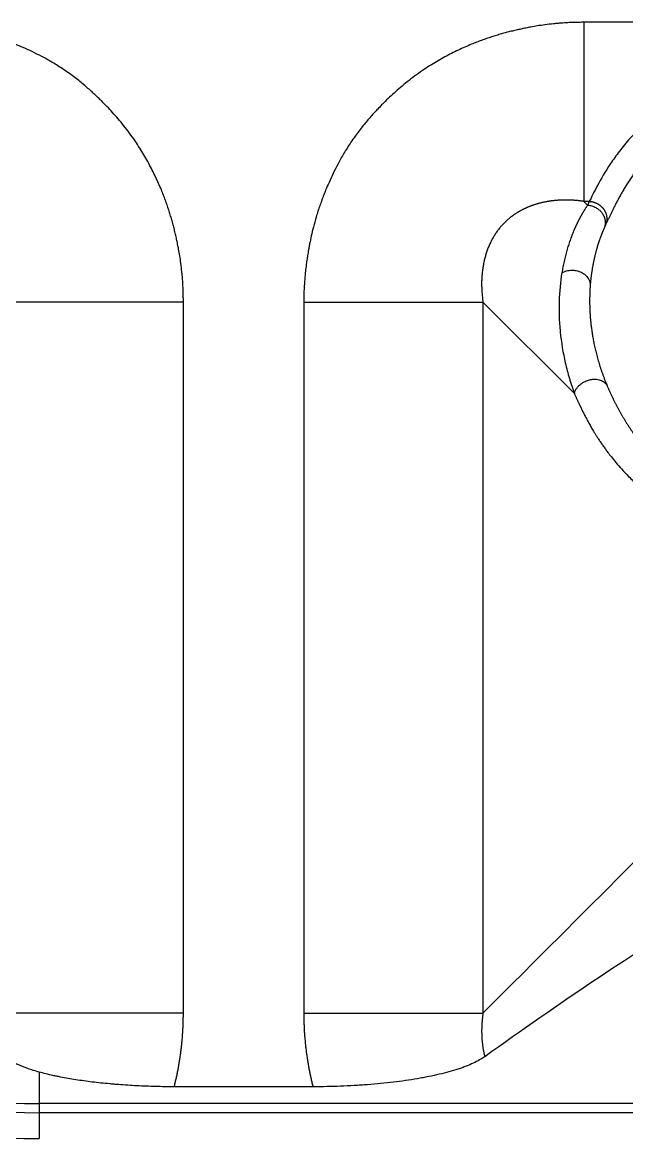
# Model space of a CAD drawing. Header units: millimetres. Extents: x -1286 to 291, y 5350 to 5880.
# Drawn here: x -252.12 to -241.87, y 5631.22 to 5650.18 of the extents above; entities that cross this region are included whole.
import ezdxf

# ---------------------------------------------------------------- set-up
doc = ezdxf.new("R2010")
doc.units = ezdxf.units.MM
doc.layers.add('粗实线层', color=7, linetype='Continuous', lineweight=35)

msp = doc.modelspace()

# ---------------------------------------------------------------- linework, layer by layer
at = {"layer": '粗实线层', "lineweight": 25}
for p, q in [((-230.525, 5650.181), (-242.597, 5650.181)), ((-242.504, 5647.14), (-242.597, 5647.14)), ((-242.533, 5647.076), (-242.597, 5647.14)), ((-249.391, 5633.357), (-249.391, 5645.429)), ((-247.348, 5645.429), (-247.348, 5633.357)), ((-244.308, 5645.429), (-244.308, 5633.357)), ((-242.758, 5643.88), (-244.308, 5645.429)), ((-251.837, 5632.354), (-251.837, 5631.819)), ((-247.193, 5632.105), (-249.547, 5632.105)), ((-251.837, 5631.819), (-251.837, 5631.663)), ((-207.617, 5631.819), (-251.837, 5631.819)), ((-251.837, 5631.663), (-251.837, 5631.224)), ((-207.617, 5631.663), (-251.837, 5631.663))]:
    msp.add_line(p, q, dxfattribs=at)
for centre, radius, start, end in [((-218.672, 5680.9), 84.503, 184.22236, 267.24672), ((-218.672, 5680.9), 83.513, 184.2412, 267.24672), ((-251.837, 5644.72), 23.42, 65, 270), ((-251.837, 5644.72), 23.565, 79.0194, 168.7706), ((-251.837, 5644.72), 23.271, 65, 270), ((-251.837, 5644.72), 22.691, 65, 270), ((-251.837, 5644.72), 21.678, 65, 270), ((-251.837, 5644.72), 21.5, 65, 270), ((-251.837, 5644.72), 14.68, 65, 270), ((-251.837, 5644.72), 14.501, 65, 270), ((-251.837, 5644.72), 13.496, 65, 270), ((-251.837, 5644.72), 13.057, 65, 270), ((-251.837, 5644.72), 12.901, 65, 270), ((-251.837, 5644.72), 12.615, 65, 154.3483), ((-224.702, 5680.9), 101.03, 208.69087, 345.63866), ((-224.702, 5680.9), 101.899, 208.57791, 345.69153), ((-224.702, 5680.9), 101.532, 208.69087, 345.63866), ((-224.702, 5680.9), 102.402, 208.57791, 345.69153), ((-218.672, 5680.9), 85.826, 207.35279, 268.86903), ((-218.672, 5680.9), 86.816, 208.2092, 268.86897)]:
    msp.add_arc(centre, radius, start, end, dxfattribs=at)
msp.add_ellipse((-246.333, 5629.622), major_axis=(-8.605, -6.647), ratio=0.108005, start_param=3.935185, end_param=4.388891, dxfattribs=at)
for points, knots in [([(-249.391, 5645.429), (-249.391, 5645.442), (-249.391, 5645.469), (-249.392, 5645.51), (-249.392, 5645.554), (-249.394, 5645.601), (-249.395, 5645.651), (-249.398, 5645.704), (-249.401, 5645.76), (-249.405, 5645.818), (-249.41, 5645.879), (-249.419, 5645.97), (-249.432, 5646.083), (-249.451, 5646.211), (-249.47, 5646.32), (-249.488, 5646.413), (-249.505, 5646.497), (-249.524, 5646.579), (-249.544, 5646.662), (-249.565, 5646.745), (-249.588, 5646.828), (-249.613, 5646.912), (-249.639, 5646.996), (-249.668, 5647.081), (-249.698, 5647.165), (-249.73, 5647.25), (-249.768, 5647.344), (-249.812, 5647.447), (-249.864, 5647.559), (-249.919, 5647.673), (-249.979, 5647.787), (-250.044, 5647.902), (-250.113, 5648.018), (-250.192, 5648.14), (-250.28, 5648.266), (-250.375, 5648.393), (-250.471, 5648.511), (-250.567, 5648.622), (-250.662, 5648.725), (-250.742, 5648.807), (-250.809, 5648.873), (-250.865, 5648.927), (-250.926, 5648.985), (-250.993, 5649.045), (-251.067, 5649.109), (-251.147, 5649.175), (-251.233, 5649.243), (-251.327, 5649.312), (-251.454, 5649.401), (-251.609, 5649.499), (-251.787, 5649.598), (-251.952, 5649.682), (-252.103, 5649.751), (-252.225, 5649.802), (-252.325, 5649.843), (-252.41, 5649.875), (-252.501, 5649.908), (-252.598, 5649.94), (-252.721, 5649.978), (-252.861, 5650.017), (-253.013, 5650.052), (-253.13, 5650.077), (-253.216, 5650.093), (-253.275, 5650.104), (-253.326, 5650.112), (-253.369, 5650.119), (-253.412, 5650.125), (-253.467, 5650.133), (-253.546, 5650.144), (-253.623, 5650.153), (-253.69, 5650.159), (-253.738, 5650.164), (-253.788, 5650.168), (-253.841, 5650.171), (-253.897, 5650.174), (-253.954, 5650.177), (-254.015, 5650.179), (-254.078, 5650.18), (-254.121, 5650.181), (-254.142, 5650.181)], [0, 0, 0, 0, 0.005135, 0.010651, 0.016547, 0.022825, 0.029484, 0.036526, 0.043951, 0.051759, 0.059952, 0.068529, 0.088308, 0.10555, 0.120248, 0.1324, 0.143498, 0.154703, 0.166018, 0.177441, 0.188976, 0.200623, 0.212383, 0.224256, 0.236242, 0.24834, 0.260547, 0.276693, 0.293196, 0.310057, 0.327276, 0.344856, 0.362799, 0.381103, 0.403086, 0.424251, 0.444591, 0.464105, 0.482791, 0.500651, 0.51011, 0.520439, 0.531641, 0.543714, 0.55666, 0.570477, 0.585165, 0.60072, 0.61714, 0.646967, 0.674194, 0.698828, 0.720872, 0.740333, 0.751799, 0.763989, 0.7769, 0.79053, 0.804879, 0.828211, 0.848946, 0.867093, 0.876072, 0.884007, 0.890898, 0.896748, 0.901556, 0.908321, 0.91894, 0.933404, 0.939472, 0.945875, 0.95261, 0.959679, 0.96708, 0.974813, 0.982878, 0.991274, 1, 1, 1, 1]), ([(-242.597, 5650.181), (-242.61, 5650.181), (-242.637, 5650.181), (-242.678, 5650.18), (-242.722, 5650.179), (-242.769, 5650.178), (-242.819, 5650.176), (-242.872, 5650.174), (-242.927, 5650.171), (-242.986, 5650.167), (-243.047, 5650.162), (-243.138, 5650.153), (-243.251, 5650.14), (-243.379, 5650.12), (-243.488, 5650.102), (-243.581, 5650.084), (-243.665, 5650.066), (-243.747, 5650.048), (-243.83, 5650.028), (-243.913, 5650.007), (-243.996, 5649.984), (-244.08, 5649.959), (-244.164, 5649.933), (-244.248, 5649.904), (-244.333, 5649.874), (-244.418, 5649.842), (-244.511, 5649.804), (-244.615, 5649.76), (-244.727, 5649.708), (-244.841, 5649.653), (-244.955, 5649.593), (-245.07, 5649.528), (-245.185, 5649.459), (-245.308, 5649.38), (-245.434, 5649.292), (-245.561, 5649.197), (-245.679, 5649.101), (-245.79, 5649.005), (-245.893, 5648.91), (-245.975, 5648.83), (-246.041, 5648.763), (-246.095, 5648.707), (-246.152, 5648.646), (-246.213, 5648.578), (-246.277, 5648.505), (-246.343, 5648.425), (-246.411, 5648.339), (-246.48, 5648.245), (-246.568, 5648.118), (-246.666, 5647.963), (-246.766, 5647.784), (-246.849, 5647.619), (-246.918, 5647.469), (-246.97, 5647.347), (-247.01, 5647.247), (-247.043, 5647.162), (-247.076, 5647.071), (-247.108, 5646.974), (-247.146, 5646.851), (-247.184, 5646.71), (-247.22, 5646.559), (-247.245, 5646.442), (-247.261, 5646.356), (-247.272, 5646.297), (-247.28, 5646.246), (-247.287, 5646.203), (-247.293, 5646.16), (-247.301, 5646.105), (-247.312, 5646.026), (-247.321, 5645.949), (-247.327, 5645.882), (-247.331, 5645.834), (-247.335, 5645.784), (-247.339, 5645.731), (-247.342, 5645.675), (-247.345, 5645.617), (-247.347, 5645.557), (-247.348, 5645.494), (-247.348, 5645.451), (-247.348, 5645.429)], [0, 0, 0, 0, 0.005135, 0.010651, 0.016547, 0.022825, 0.029484, 0.036526, 0.043951, 0.051759, 0.059952, 0.068529, 0.088308, 0.10555, 0.120248, 0.1324, 0.143498, 0.154703, 0.166018, 0.177441, 0.188976, 0.200623, 0.212383, 0.224256, 0.236242, 0.24834, 0.260547, 0.276693, 0.293196, 0.310057, 0.327276, 0.344856, 0.362799, 0.381103, 0.403086, 0.424251, 0.444591, 0.464105, 0.482791, 0.500651, 0.51011, 0.520439, 0.531641, 0.543714, 0.55666, 0.570477, 0.585165, 0.60072, 0.61714, 0.646967, 0.674194, 0.698828, 0.720872, 0.740333, 0.751799, 0.763989, 0.7769, 0.79053, 0.804879, 0.828211, 0.848946, 0.867093, 0.876072, 0.884007, 0.890898, 0.896748, 0.901556, 0.908321, 0.91894, 0.933404, 0.939472, 0.945875, 0.95261, 0.959679, 0.96708, 0.974813, 0.982878, 0.991274, 1, 1, 1, 1]), ([(-242.597, 5650.181), (-242.597, 5650.015), (-242.597, 5649.849), (-242.597, 5649.52), (-242.597, 5649.358), (-242.597, 5649.042), (-242.597, 5648.888), (-242.597, 5648.591), (-242.597, 5648.448), (-242.597, 5648.178), (-242.597, 5648.05), (-242.597, 5647.813), (-242.597, 5647.703), (-242.597, 5647.504), (-242.597, 5647.415), (-242.597, 5647.26), (-242.597, 5647.194), (-242.597, 5647.14)], [0, 0, 0, 0, 0.125, 0.125, 0.25, 0.25, 0.375, 0.375, 0.5, 0.5, 0.625, 0.625, 0.75, 0.75, 0.875, 0.875, 1, 1, 1, 1]), ([(-235.04, 5647.14), (-235.058, 5647.175), (-235.078, 5647.216), (-235.124, 5647.306), (-235.15, 5647.356), (-235.237, 5647.519), (-235.31, 5647.645), (-235.446, 5647.849), (-235.496, 5647.92), (-235.606, 5648.064), (-235.727, 5648.211), (-235.937, 5648.433), (-236.097, 5648.576), (-236.351, 5648.784), (-236.537, 5648.913), (-236.938, 5649.141), (-237.151, 5649.239), (-237.484, 5649.359), (-237.597, 5649.394), (-237.827, 5649.454), (-238.175, 5649.53), (-238.533, 5649.561), (-239.011, 5649.561), (-239.249, 5649.541), (-239.601, 5649.48), (-239.718, 5649.454), (-239.947, 5649.394), (-240.06, 5649.359), (-240.393, 5649.239), (-240.606, 5649.141), (-240.907, 5648.97), (-241.003, 5648.909), (-241.189, 5648.781), (-241.367, 5648.647), (-241.527, 5648.504), (-241.677, 5648.359), (-241.747, 5648.285), (-241.878, 5648.137), (-241.938, 5648.064), (-242.048, 5647.919), (-242.098, 5647.849), (-242.235, 5647.645), (-242.307, 5647.519), (-242.394, 5647.356), (-242.42, 5647.306), (-242.466, 5647.216), (-242.486, 5647.175), (-242.504, 5647.14)], [0, 0, 0, 0, 0.03125, 0.03125, 0.0625, 0.0625, 0.125, 0.125, 0.15625, 0.15625, 0.1875, 0.21875, 0.25, 0.25, 0.3125, 0.3125, 0.375, 0.375, 0.40625, 0.40625, 0.4375, 0.5, 0.5, 0.5625, 0.5625, 0.59375, 0.59375, 0.625, 0.625, 0.6875, 0.6875, 0.71875, 0.71875, 0.75, 0.78125, 0.78125, 0.8125, 0.8125, 0.84375, 0.84375, 0.875, 0.875, 0.9375, 0.9375, 0.96875, 0.96875, 1, 1, 1, 1]), ([(-235.328, 5646.768), (-235.329, 5646.77), (-235.332, 5646.776), (-235.337, 5646.785), (-235.341, 5646.795), (-235.345, 5646.804), (-235.35, 5646.814), (-235.355, 5646.824), (-235.359, 5646.834), (-235.364, 5646.845), (-235.369, 5646.855), (-235.374, 5646.866), (-235.38, 5646.878), (-235.385, 5646.889), (-235.39, 5646.901), (-235.396, 5646.912), (-235.402, 5646.924), (-235.408, 5646.937), (-235.414, 5646.949), (-235.42, 5646.962), (-235.426, 5646.975), (-235.432, 5646.988), (-235.439, 5647.001), (-235.445, 5647.015), (-235.452, 5647.029), (-235.459, 5647.043), (-235.466, 5647.057), (-235.474, 5647.071), (-235.481, 5647.086), (-235.489, 5647.101), (-235.496, 5647.116), (-235.504, 5647.131), (-235.512, 5647.146), (-235.52, 5647.162), (-235.529, 5647.178), (-235.537, 5647.194), (-235.546, 5647.21), (-235.555, 5647.226), (-235.564, 5647.243), (-235.574, 5647.26), (-235.583, 5647.277), (-235.593, 5647.294), (-235.603, 5647.311), (-235.613, 5647.328), (-235.623, 5647.346), (-235.634, 5647.364), (-235.645, 5647.382), (-235.684, 5647.446), (-235.755, 5647.557), (-235.869, 5647.717), (-235.996, 5647.878), (-236.136, 5648.038), (-236.269, 5648.173), (-236.389, 5648.284), (-236.493, 5648.374), (-236.606, 5648.465), (-236.73, 5648.555), (-236.863, 5648.644), (-237.007, 5648.732), (-237.162, 5648.816), (-237.327, 5648.895), (-237.504, 5648.968), (-237.691, 5649.035), (-237.889, 5649.092), (-238.098, 5649.14), (-238.317, 5649.175), (-238.546, 5649.198), (-238.792, 5649.205), (-239.049, 5649.195), (-239.31, 5649.164), (-239.557, 5649.117), (-239.791, 5649.055), (-240.01, 5648.981), (-240.215, 5648.896), (-240.405, 5648.804), (-240.581, 5648.706), (-240.743, 5648.604), (-240.891, 5648.5), (-241.026, 5648.395), (-241.149, 5648.29), (-241.238, 5648.208), (-241.299, 5648.148), (-241.336, 5648.11), (-241.373, 5648.073), (-241.408, 5648.035), (-241.443, 5647.997), (-241.476, 5647.959), (-241.509, 5647.922), (-241.54, 5647.885), (-241.571, 5647.847), (-241.6, 5647.81), (-241.629, 5647.774), (-241.657, 5647.737), (-241.684, 5647.701), (-241.71, 5647.665), (-241.736, 5647.629), (-241.76, 5647.594), (-241.784, 5647.559), (-241.807, 5647.525), (-241.829, 5647.49), (-241.851, 5647.457), (-241.872, 5647.423), (-241.892, 5647.39), (-241.911, 5647.358), (-241.93, 5647.326), (-241.948, 5647.295), (-241.966, 5647.264), (-241.983, 5647.233), (-242, 5647.203), (-242.015, 5647.174), (-242.031, 5647.145), (-242.046, 5647.117), (-242.06, 5647.089), (-242.074, 5647.062), (-242.087, 5647.036), (-242.1, 5647.01), (-242.112, 5646.984), (-242.124, 5646.96), (-242.136, 5646.936), (-242.147, 5646.912), (-242.158, 5646.89), (-242.169, 5646.868), (-242.179, 5646.846), (-242.189, 5646.825), (-242.198, 5646.805), (-242.207, 5646.786), (-242.213, 5646.774), (-242.216, 5646.768)], [0, 0, 0, 0, 0.002682, 0.005363, 0.008043, 0.010723, 0.013402, 0.016081, 0.01876, 0.021439, 0.024119, 0.0268, 0.029481, 0.032164, 0.034849, 0.037535, 0.040223, 0.042913, 0.045606, 0.048301, 0.050999, 0.053701, 0.056405, 0.059114, 0.061826, 0.064542, 0.067262, 0.069987, 0.072717, 0.075451, 0.078191, 0.080935, 0.083686, 0.086442, 0.089204, 0.091972, 0.094747, 0.097528, 0.100317, 0.103112, 0.105914, 0.108724, 0.111541, 0.114366, 0.117199, 0.12004, 0.12289, 0.125748, 0.150293, 0.174094, 0.197295, 0.22005, 0.242527, 0.255451, 0.26891, 0.282927, 0.297522, 0.312714, 0.328518, 0.344949, 0.362021, 0.379744, 0.398131, 0.41719, 0.43693, 0.45736, 0.478487, 0.500318, 0.525357, 0.549468, 0.572664, 0.594956, 0.616359, 0.636886, 0.656555, 0.675382, 0.69339, 0.710601, 0.727042, 0.742742, 0.757737, 0.763197, 0.768624, 0.77402, 0.779385, 0.784722, 0.790032, 0.795317, 0.800578, 0.805817, 0.811036, 0.816236, 0.821419, 0.826586, 0.83174, 0.836883, 0.842015, 0.847139, 0.852256, 0.857369, 0.862478, 0.867587, 0.872696, 0.877807, 0.882923, 0.888044, 0.893174, 0.898313, 0.903463, 0.908626, 0.913803, 0.918998, 0.92421, 0.929442, 0.934696, 0.939973, 0.945275, 0.950603, 0.955959, 0.961345, 0.966762, 0.972211, 0.977695, 0.983214, 0.988771, 0.994365, 1, 1, 1, 1]), ([(-242.597, 5647.14), (-242.605, 5647.141), (-242.62, 5647.143), (-242.643, 5647.146), (-242.666, 5647.149), (-242.689, 5647.151), (-242.711, 5647.154), (-242.734, 5647.156), (-242.756, 5647.157), (-242.779, 5647.159), (-242.801, 5647.16), (-242.823, 5647.161), (-242.845, 5647.162), (-242.867, 5647.163), (-242.888, 5647.163), (-242.91, 5647.163), (-242.932, 5647.163), (-242.953, 5647.162), (-242.974, 5647.162), (-242.995, 5647.161), (-243.016, 5647.16), (-243.037, 5647.158), (-243.058, 5647.157), (-243.078, 5647.155), (-243.099, 5647.153), (-243.119, 5647.151), (-243.139, 5647.149), (-243.159, 5647.146), (-243.179, 5647.143), (-243.199, 5647.14), (-243.219, 5647.137), (-243.238, 5647.133), (-243.257, 5647.129), (-243.277, 5647.125), (-243.296, 5647.121), (-243.314, 5647.117), (-243.333, 5647.112), (-243.352, 5647.108), (-243.37, 5647.103), (-243.388, 5647.097), (-243.406, 5647.092), (-243.424, 5647.086), (-243.442, 5647.081), (-243.46, 5647.075), (-243.477, 5647.068), (-243.494, 5647.062), (-243.512, 5647.055), (-243.529, 5647.049), (-243.545, 5647.042), (-243.562, 5647.035), (-243.578, 5647.027), (-243.595, 5647.02), (-243.611, 5647.012), (-243.627, 5647.004), (-243.643, 5646.996), (-243.658, 5646.988), (-243.674, 5646.979), (-243.689, 5646.971), (-243.704, 5646.962), (-243.719, 5646.953), (-243.734, 5646.944), (-243.748, 5646.935), (-243.763, 5646.925), (-243.777, 5646.916), (-243.791, 5646.906), (-243.805, 5646.896), (-243.818, 5646.886), (-243.832, 5646.876), (-243.845, 5646.865), (-243.858, 5646.855), (-243.871, 5646.844), (-243.884, 5646.833), (-243.896, 5646.822), (-243.909, 5646.811), (-243.921, 5646.799), (-243.933, 5646.788), (-243.948, 5646.773), (-243.967, 5646.754), (-243.988, 5646.731), (-244.008, 5646.707), (-244.029, 5646.683), (-244.048, 5646.658), (-244.067, 5646.632), (-244.086, 5646.606), (-244.103, 5646.579), (-244.121, 5646.552), (-244.137, 5646.524), (-244.153, 5646.495), (-244.169, 5646.466), (-244.183, 5646.436), (-244.198, 5646.406), (-244.211, 5646.374), (-244.224, 5646.343), (-244.236, 5646.311), (-244.247, 5646.278), (-244.258, 5646.244), (-244.268, 5646.21), (-244.278, 5646.176), (-244.286, 5646.141), (-244.294, 5646.105), (-244.301, 5646.069), (-244.308, 5646.033), (-244.313, 5645.996), (-244.318, 5645.958), (-244.322, 5645.92), (-244.325, 5645.882), (-244.328, 5645.843), (-244.33, 5645.803), (-244.331, 5645.763), (-244.331, 5645.723), (-244.33, 5645.682), (-244.328, 5645.641), (-244.326, 5645.599), (-244.323, 5645.557), (-244.319, 5645.515), (-244.314, 5645.472), (-244.31, 5645.444), (-244.308, 5645.429)], [0, 0, 0, 0, 0.008389, 0.016721, 0.024996, 0.033214, 0.041375, 0.04948, 0.05753, 0.065524, 0.073462, 0.081346, 0.089175, 0.09695, 0.104671, 0.112339, 0.119954, 0.127517, 0.135027, 0.142485, 0.149892, 0.157247, 0.164553, 0.171808, 0.179014, 0.18617, 0.193278, 0.200337, 0.207349, 0.214313, 0.221231, 0.228103, 0.234928, 0.241709, 0.248445, 0.255138, 0.261786, 0.268392, 0.274956, 0.281478, 0.287959, 0.2944, 0.300801, 0.307163, 0.313486, 0.319772, 0.326021, 0.332233, 0.33841, 0.344552, 0.35066, 0.356735, 0.362777, 0.368787, 0.374766, 0.380715, 0.386635, 0.392526, 0.39839, 0.404226, 0.410037, 0.415823, 0.421584, 0.427322, 0.433038, 0.438732, 0.444406, 0.450061, 0.455696, 0.461314, 0.466916, 0.472502, 0.478073, 0.48363, 0.489175, 0.494708, 0.50023, 0.510587, 0.520984, 0.531428, 0.541926, 0.552484, 0.563109, 0.573806, 0.584582, 0.595443, 0.606395, 0.617442, 0.628592, 0.639849, 0.651219, 0.662706, 0.674316, 0.686053, 0.697921, 0.709927, 0.722073, 0.734364, 0.746804, 0.759397, 0.772146, 0.785055, 0.798128, 0.811369, 0.824779, 0.838363, 0.852123, 0.866062, 0.880183, 0.894489, 0.908982, 0.923664, 0.938538, 0.953607, 0.968872, 0.984336, 1, 1, 1, 1]), ([(-242.533, 5647.076), (-242.536, 5647.071), (-242.542, 5647.063), (-242.551, 5647.049), (-242.56, 5647.036), (-242.568, 5647.023), (-242.577, 5647.009), (-242.585, 5646.996), (-242.593, 5646.983), (-242.601, 5646.97), (-242.609, 5646.957), (-242.616, 5646.944), (-242.624, 5646.932), (-242.631, 5646.919), (-242.638, 5646.907), (-242.645, 5646.895), (-242.651, 5646.883), (-242.658, 5646.871), (-242.664, 5646.859), (-242.67, 5646.848), (-242.676, 5646.836), (-242.682, 5646.825), (-242.688, 5646.815), (-242.693, 5646.804), (-242.698, 5646.794), (-242.703, 5646.784), (-242.708, 5646.774), (-242.713, 5646.764), (-242.717, 5646.755), (-242.721, 5646.746), (-242.726, 5646.737), (-242.73, 5646.729), (-242.733, 5646.721), (-242.737, 5646.713), (-242.74, 5646.705), (-242.744, 5646.698), (-242.747, 5646.691), (-242.75, 5646.685), (-242.752, 5646.679), (-242.755, 5646.673), (-242.757, 5646.667), (-242.76, 5646.662), (-242.762, 5646.657), (-242.764, 5646.652), (-242.766, 5646.648), (-242.767, 5646.644), (-242.769, 5646.641), (-242.775, 5646.626), (-242.786, 5646.599), (-242.801, 5646.56), (-242.816, 5646.519), (-242.831, 5646.478), (-242.846, 5646.436), (-242.859, 5646.394), (-242.873, 5646.35), (-242.886, 5646.306), (-242.898, 5646.261), (-242.91, 5646.215), (-242.922, 5646.169), (-242.933, 5646.122), (-242.943, 5646.074), (-242.953, 5646.025), (-242.962, 5645.976), (-242.967, 5645.943), (-242.97, 5645.927)], [0, 0, 0, 0, 0.017156, 0.033993, 0.050512, 0.066712, 0.082593, 0.098155, 0.113398, 0.128321, 0.142925, 0.15721, 0.171175, 0.184821, 0.198147, 0.211153, 0.22384, 0.236206, 0.248253, 0.25998, 0.271387, 0.282474, 0.29324, 0.303687, 0.313813, 0.323619, 0.333105, 0.34227, 0.351115, 0.35964, 0.367844, 0.375727, 0.38329, 0.390533, 0.397454, 0.404056, 0.410336, 0.416296, 0.421935, 0.427253, 0.432251, 0.436928, 0.441283, 0.445319, 0.449033, 0.452426, 0.455499, 0.45825, 0.49206, 0.525876, 0.559699, 0.593528, 0.627364, 0.661207, 0.695057, 0.728914, 0.762779, 0.79665, 0.830527, 0.864411, 0.898301, 0.932196, 0.966096, 1, 1, 1, 1]), ([(-242.533, 5647.076), (-242.508, 5647.075), (-242.483, 5647.07), (-242.436, 5647.057), (-242.414, 5647.047), (-242.374, 5647.025), (-242.356, 5647.012), (-242.332, 5646.992), (-242.324, 5646.985), (-242.314, 5646.974), (-242.311, 5646.971), (-242.304, 5646.963), (-242.301, 5646.96), (-242.287, 5646.941), (-242.276, 5646.925), (-242.257, 5646.888), (-242.249, 5646.868), (-242.238, 5646.825), (-242.235, 5646.802), (-242.235, 5646.755), (-242.237, 5646.732), (-242.243, 5646.709)], [0, 0, 0, 0, 0.125, 0.125, 0.25, 0.25, 0.375, 0.375, 0.4375, 0.4375, 0.46875, 0.46875, 0.5, 0.5, 0.625, 0.625, 0.75, 0.75, 0.875, 0.875, 1, 1, 1, 1]), ([(-242.243, 5646.709), (-242.245, 5646.704), (-242.249, 5646.696), (-242.255, 5646.683), (-242.26, 5646.67), (-242.266, 5646.657), (-242.272, 5646.644), (-242.277, 5646.63), (-242.283, 5646.616), (-242.289, 5646.602), (-242.294, 5646.588), (-242.3, 5646.573), (-242.306, 5646.559), (-242.311, 5646.544), (-242.317, 5646.528), (-242.322, 5646.513), (-242.328, 5646.497), (-242.333, 5646.481), (-242.339, 5646.465), (-242.344, 5646.449), (-242.35, 5646.432), (-242.355, 5646.415), (-242.361, 5646.398), (-242.366, 5646.381), (-242.371, 5646.363), (-242.376, 5646.345), (-242.381, 5646.327), (-242.386, 5646.309), (-242.391, 5646.29), (-242.396, 5646.272), (-242.401, 5646.253), (-242.406, 5646.233), (-242.411, 5646.214), (-242.415, 5646.194), (-242.42, 5646.174), (-242.424, 5646.154), (-242.429, 5646.134), (-242.433, 5646.113), (-242.437, 5646.092), (-242.441, 5646.071), (-242.445, 5646.05), (-242.449, 5646.028), (-242.453, 5646.006), (-242.457, 5645.984), (-242.46, 5645.961), (-242.464, 5645.939), (-242.467, 5645.916), (-242.47, 5645.893), (-242.473, 5645.87), (-242.476, 5645.846), (-242.479, 5645.822), (-242.481, 5645.798), (-242.484, 5645.774), (-242.486, 5645.75), (-242.487, 5645.733), (-242.488, 5645.725)], [0, 0, 0, 0, 0.018054, 0.036131, 0.054232, 0.072358, 0.090509, 0.108686, 0.126888, 0.145117, 0.163372, 0.181655, 0.199966, 0.218305, 0.236672, 0.255069, 0.273495, 0.291951, 0.310438, 0.328956, 0.347505, 0.366086, 0.384699, 0.403345, 0.422024, 0.440737, 0.459484, 0.478265, 0.497081, 0.515933, 0.53482, 0.553744, 0.572705, 0.591702, 0.610738, 0.629811, 0.648923, 0.668074, 0.687264, 0.706493, 0.725763, 0.745074, 0.764426, 0.783819, 0.803254, 0.822731, 0.842251, 0.861814, 0.881421, 0.901072, 0.920767, 0.940507, 0.960292, 0.980123, 1, 1, 1, 1]), ([(-242.97, 5645.927), (-242.945, 5645.941), (-242.918, 5645.953), (-242.861, 5645.968), (-242.832, 5645.971), (-242.776, 5645.972), (-242.749, 5645.969), (-242.7, 5645.96), (-242.678, 5645.952), (-242.639, 5645.936), (-242.619, 5645.925), (-242.58, 5645.899), (-242.561, 5645.882), (-242.528, 5645.844), (-242.514, 5645.823), (-242.495, 5645.776), (-242.489, 5645.75), (-242.488, 5645.725)], [0, 0, 0, 0, 0.125, 0.125, 0.25, 0.25, 0.375, 0.375, 0.5, 0.5, 0.625, 0.625, 0.75, 0.75, 0.875, 0.875, 1, 1, 1, 1]), ([(-242.97, 5645.926), (-242.995, 5645.772), (-243.011, 5645.61), (-243.019, 5645.358), (-243.019, 5645.272), (-243.013, 5645.099), (-243.007, 5645.012), (-242.98, 5644.748), (-242.951, 5644.571), (-242.891, 5644.308), (-242.868, 5644.22), (-242.817, 5644.048), (-242.789, 5643.963), (-242.758, 5643.88)], [0, 0, 0, 0, 0.25, 0.25, 0.375, 0.375, 0.5, 0.5, 0.75, 0.75, 0.875, 0.875, 1, 1, 1, 1]), ([(-242.488, 5645.725), (-242.488, 5645.718), (-242.49, 5645.703), (-242.491, 5645.681), (-242.493, 5645.659), (-242.494, 5645.635), (-242.495, 5645.611), (-242.496, 5645.586), (-242.497, 5645.56), (-242.498, 5645.534), (-242.498, 5645.507), (-242.499, 5645.479), (-242.499, 5645.45), (-242.499, 5645.421), (-242.498, 5645.391), (-242.498, 5645.36), (-242.497, 5645.328), (-242.495, 5645.296), (-242.494, 5645.263), (-242.492, 5645.229), (-242.489, 5645.195), (-242.487, 5645.159), (-242.484, 5645.124), (-242.48, 5645.087), (-242.476, 5645.05), (-242.471, 5645.011), (-242.466, 5644.973), (-242.461, 5644.933), (-242.455, 5644.893), (-242.448, 5644.852), (-242.441, 5644.811), (-242.433, 5644.769), (-242.425, 5644.726), (-242.416, 5644.683), (-242.406, 5644.638), (-242.395, 5644.594), (-242.384, 5644.549), (-242.372, 5644.503), (-242.359, 5644.456), (-242.345, 5644.409), (-242.331, 5644.361), (-242.316, 5644.313), (-242.299, 5644.265), (-242.282, 5644.215), (-242.264, 5644.166), (-242.245, 5644.116), (-242.225, 5644.065), (-242.211, 5644.031), (-242.204, 5644.014)], [0, 0, 0, 0, 0.013635, 0.027624, 0.041966, 0.056663, 0.071716, 0.087123, 0.102887, 0.119008, 0.135485, 0.15232, 0.169513, 0.187063, 0.204973, 0.223242, 0.24187, 0.260859, 0.280208, 0.299917, 0.319988, 0.340421, 0.361215, 0.382372, 0.403892, 0.425776, 0.448023, 0.470634, 0.49361, 0.51695, 0.540657, 0.564729, 0.589167, 0.613972, 0.639144, 0.664684, 0.690592, 0.716869, 0.743514, 0.770529, 0.797913, 0.825668, 0.853794, 0.88229, 0.911159, 0.9404, 0.970013, 1, 1, 1, 1]), ([(-249.391, 5645.429), (-249.557, 5645.429), (-249.723, 5645.429), (-250.051, 5645.429), (-250.214, 5645.429), (-250.53, 5645.429), (-250.684, 5645.429), (-250.981, 5645.429), (-251.124, 5645.429), (-251.394, 5645.429), (-251.522, 5645.429), (-251.759, 5645.429), (-251.869, 5645.429), (-252.067, 5645.429), (-252.156, 5645.429), (-252.312, 5645.429), (-252.378, 5645.429), (-252.432, 5645.429)], [0, 0, 0, 0, 0.125, 0.125, 0.25, 0.25, 0.375, 0.375, 0.5, 0.5, 0.625, 0.625, 0.75, 0.75, 0.875, 0.875, 1, 1, 1, 1]), ([(-242.758, 5643.88), (-242.755, 5643.894), (-242.749, 5643.909), (-242.736, 5643.938), (-242.728, 5643.952), (-242.709, 5643.978), (-242.699, 5643.991), (-242.677, 5644.014), (-242.664, 5644.025), (-242.639, 5644.045), (-242.627, 5644.054), (-242.6, 5644.07), (-242.587, 5644.077), (-242.548, 5644.095), (-242.523, 5644.104), (-242.476, 5644.115), (-242.451, 5644.119), (-242.41, 5644.12), (-242.396, 5644.12), (-242.367, 5644.117), (-242.353, 5644.115), (-242.325, 5644.107), (-242.311, 5644.103), (-242.285, 5644.091), (-242.272, 5644.084), (-242.248, 5644.068), (-242.237, 5644.058), (-242.218, 5644.038), (-242.21, 5644.026), (-242.203, 5644.014)], [0, 0, 0, 0, 0.0625, 0.0625, 0.125, 0.125, 0.1875, 0.1875, 0.25, 0.25, 0.3125, 0.3125, 0.375, 0.375, 0.5, 0.5, 0.625, 0.625, 0.6875, 0.6875, 0.75, 0.75, 0.8125, 0.8125, 0.875, 0.875, 0.9375, 0.9375, 1, 1, 1, 1]), ([(-242.758, 5643.88), (-242.755, 5643.872), (-242.748, 5643.857), (-242.739, 5643.835), (-242.729, 5643.814), (-242.72, 5643.793), (-242.712, 5643.774), (-242.703, 5643.756), (-242.695, 5643.739), (-242.688, 5643.723), (-242.681, 5643.707), (-242.674, 5643.693), (-242.667, 5643.68), (-242.661, 5643.667), (-242.656, 5643.655), (-242.65, 5643.644), (-242.645, 5643.634), (-242.641, 5643.625), (-242.637, 5643.616), (-242.628, 5643.597), (-242.613, 5643.568), (-242.593, 5643.529), (-242.573, 5643.49), (-242.553, 5643.451), (-242.532, 5643.413), (-242.512, 5643.375), (-242.493, 5643.34), (-242.474, 5643.306), (-242.454, 5643.272), (-242.431, 5643.234), (-242.405, 5643.192), (-242.377, 5643.147), (-242.345, 5643.098), (-242.31, 5643.046), (-242.272, 5642.991), (-242.231, 5642.934), (-242.184, 5642.87), (-242.124, 5642.794), (-242.047, 5642.699), (-241.95, 5642.588), (-241.852, 5642.483), (-241.761, 5642.391), (-241.685, 5642.319), (-241.615, 5642.254), (-241.55, 5642.197), (-241.491, 5642.145), (-241.453, 5642.113), (-241.435, 5642.098)], [0, 0, 0, 0, 0.008621, 0.016916, 0.024884, 0.032526, 0.039843, 0.046834, 0.0535, 0.059841, 0.065858, 0.071549, 0.076917, 0.08196, 0.086679, 0.091074, 0.095145, 0.098892, 0.102315, 0.105414, 0.121754, 0.138098, 0.154445, 0.170796, 0.18715, 0.203508, 0.219868, 0.23327, 0.248868, 0.266661, 0.286647, 0.308827, 0.3332, 0.359763, 0.388516, 0.419454, 0.452575, 0.495489, 0.552594, 0.623872, 0.709298, 0.767643, 0.822025, 0.872448, 0.918915, 0.961432, 1, 1, 1, 1]), ([(-242.204, 5644.014), (-242.201, 5644.007), (-242.194, 5643.993), (-242.185, 5643.971), (-242.176, 5643.95), (-242.166, 5643.928), (-242.157, 5643.907), (-242.147, 5643.886), (-242.137, 5643.864), (-242.127, 5643.843), (-242.117, 5643.822), (-242.107, 5643.801), (-242.097, 5643.779), (-242.086, 5643.758), (-242.076, 5643.737), (-242.065, 5643.716), (-242.054, 5643.695), (-242.043, 5643.674), (-242.032, 5643.653), (-242.021, 5643.632), (-242.01, 5643.611), (-241.998, 5643.59), (-241.987, 5643.569), (-241.975, 5643.549), (-241.963, 5643.528), (-241.951, 5643.507), (-241.939, 5643.486), (-241.927, 5643.466), (-241.914, 5643.445), (-241.902, 5643.425), (-241.889, 5643.404), (-241.877, 5643.384), (-241.864, 5643.363), (-241.851, 5643.343), (-241.838, 5643.323), (-241.825, 5643.302), (-241.811, 5643.282), (-241.798, 5643.262), (-241.784, 5643.242), (-241.771, 5643.222), (-241.757, 5643.202), (-241.743, 5643.182), (-241.729, 5643.162), (-241.715, 5643.142), (-241.7, 5643.122), (-241.686, 5643.102), (-241.671, 5643.083), (-241.657, 5643.063), (-241.642, 5643.044), (-241.627, 5643.024), (-241.612, 5643.005), (-241.596, 5642.985), (-241.581, 5642.966), (-241.566, 5642.946), (-241.55, 5642.927), (-241.534, 5642.908), (-241.518, 5642.889), (-241.502, 5642.87), (-241.486, 5642.851), (-241.47, 5642.832), (-241.454, 5642.813), (-241.437, 5642.794), (-241.421, 5642.776), (-241.404, 5642.757), (-241.387, 5642.739), (-241.37, 5642.72), (-241.353, 5642.702), (-241.336, 5642.683), (-241.318, 5642.665), (-241.301, 5642.647), (-241.283, 5642.629), (-241.266, 5642.611), (-241.248, 5642.593), (-241.23, 5642.575), (-241.212, 5642.557), (-241.193, 5642.539), (-241.175, 5642.522), (-241.156, 5642.504), (-241.138, 5642.487), (-241.119, 5642.469), (-241.1, 5642.452), (-241.081, 5642.435), (-241.062, 5642.417), (-241.043, 5642.4), (-241.024, 5642.383), (-241.004, 5642.366), (-240.991, 5642.355), (-240.984, 5642.35)], [0, 0, 0, 0, 0.00846, 0.016993, 0.025599, 0.034278, 0.04303, 0.051857, 0.060758, 0.069733, 0.078783, 0.087909, 0.09711, 0.106386, 0.115738, 0.125167, 0.134671, 0.144253, 0.153911, 0.163646, 0.173459, 0.183349, 0.193317, 0.203363, 0.213487, 0.22369, 0.233971, 0.24433, 0.254769, 0.265287, 0.275884, 0.28656, 0.297316, 0.308152, 0.319068, 0.330064, 0.341141, 0.352297, 0.363535, 0.374853, 0.386252, 0.397732, 0.409293, 0.420935, 0.432659, 0.444464, 0.456351, 0.46832, 0.480371, 0.492503, 0.504718, 0.517015, 0.529395, 0.541857, 0.554402, 0.567029, 0.579739, 0.592532, 0.605408, 0.618368, 0.63141, 0.644536, 0.657745, 0.671038, 0.684414, 0.697874, 0.711417, 0.725045, 0.738756, 0.752552, 0.766431, 0.780395, 0.794443, 0.808575, 0.822792, 0.837093, 0.851478, 0.865949, 0.880503, 0.895143, 0.909868, 0.924677, 0.939572, 0.954551, 0.969615, 0.984765, 1, 1, 1, 1]), ([(-249.391, 5633.357), (-249.547, 5633.357), (-249.706, 5633.357), (-250.027, 5633.357), (-250.189, 5633.357), (-250.508, 5633.357), (-250.666, 5633.357), (-250.971, 5633.357), (-251.119, 5633.357), (-251.398, 5633.357), (-251.53, 5633.357), (-251.773, 5633.357), (-251.884, 5633.357), (-252.082, 5633.357), (-252.169, 5633.357), (-252.319, 5633.357), (-252.381, 5633.357), (-252.432, 5633.357)], [0, 0, 0, 0, 0.125, 0.125, 0.25, 0.25, 0.375, 0.375, 0.5, 0.5, 0.625, 0.625, 0.75, 0.75, 0.875, 0.875, 1, 1, 1, 1]), ([(-249.547, 5632.105), (-249.544, 5632.116), (-249.538, 5632.139), (-249.53, 5632.172), (-249.522, 5632.206), (-249.514, 5632.24), (-249.507, 5632.274), (-249.499, 5632.308), (-249.492, 5632.342), (-249.485, 5632.377), (-249.479, 5632.411), (-249.472, 5632.446), (-249.466, 5632.481), (-249.46, 5632.516), (-249.454, 5632.551), (-249.449, 5632.586), (-249.444, 5632.622), (-249.439, 5632.657), (-249.434, 5632.693), (-249.429, 5632.729), (-249.425, 5632.765), (-249.421, 5632.801), (-249.417, 5632.837), (-249.414, 5632.874), (-249.41, 5632.91), (-249.407, 5632.947), (-249.405, 5632.984), (-249.402, 5633.021), (-249.4, 5633.057), (-249.398, 5633.095), (-249.396, 5633.132), (-249.395, 5633.169), (-249.393, 5633.207), (-249.392, 5633.244), (-249.392, 5633.282), (-249.391, 5633.319), (-249.391, 5633.345), (-249.391, 5633.357)], [0, 0, 0, 0, 0.027199, 0.054482, 0.081847, 0.109294, 0.136825, 0.164437, 0.192132, 0.21991, 0.247769, 0.27571, 0.303732, 0.331836, 0.36002, 0.388284, 0.416629, 0.445053, 0.473555, 0.502136, 0.530795, 0.559532, 0.588346, 0.617239, 0.64621, 0.67526, 0.704389, 0.733596, 0.762882, 0.792247, 0.82169, 0.851213, 0.880814, 0.910493, 0.940251, 0.970087, 1, 1, 1, 1]), ([(-247.348, 5633.357), (-247.182, 5633.357), (-247.016, 5633.357), (-246.688, 5633.357), (-246.526, 5633.357), (-246.21, 5633.357), (-246.056, 5633.357), (-245.759, 5633.357), (-245.616, 5633.357), (-245.346, 5633.357), (-245.218, 5633.357), (-244.981, 5633.357), (-244.871, 5633.357), (-244.672, 5633.357), (-244.583, 5633.357), (-244.428, 5633.357), (-244.362, 5633.357), (-244.308, 5633.357)], [0, 0, 0, 0, 0.125, 0.125, 0.25, 0.25, 0.375, 0.375, 0.5, 0.5, 0.625, 0.625, 0.75, 0.75, 0.875, 0.875, 1, 1, 1, 1]), ([(-247.348, 5633.357), (-247.348, 5633.345), (-247.348, 5633.319), (-247.348, 5633.282), (-247.347, 5633.244), (-247.346, 5633.207), (-247.345, 5633.169), (-247.344, 5633.132), (-247.342, 5633.095), (-247.34, 5633.058), (-247.338, 5633.021), (-247.335, 5632.984), (-247.332, 5632.947), (-247.329, 5632.911), (-247.326, 5632.874), (-247.322, 5632.838), (-247.319, 5632.802), (-247.315, 5632.765), (-247.31, 5632.729), (-247.306, 5632.694), (-247.301, 5632.658), (-247.296, 5632.622), (-247.291, 5632.587), (-247.285, 5632.551), (-247.279, 5632.516), (-247.273, 5632.481), (-247.267, 5632.446), (-247.261, 5632.411), (-247.254, 5632.377), (-247.247, 5632.342), (-247.24, 5632.308), (-247.233, 5632.274), (-247.225, 5632.24), (-247.218, 5632.206), (-247.21, 5632.172), (-247.201, 5632.139), (-247.196, 5632.116), (-247.193, 5632.105)], [0, 0, 0, 0, 0.029878, 0.059679, 0.089405, 0.119054, 0.148627, 0.178125, 0.207547, 0.236893, 0.266164, 0.295359, 0.32448, 0.353526, 0.382496, 0.41139, 0.440207, 0.468947, 0.49761, 0.526195, 0.554701, 0.583128, 0.611477, 0.639747, 0.667937, 0.696047, 0.724078, 0.75203, 0.779901, 0.807692, 0.835404, 0.863036, 0.890587, 0.91806, 0.945453, 0.972766, 1, 1, 1, 1]), ([(-244.308, 5633.357), (-244.309, 5633.349), (-244.311, 5633.334), (-244.314, 5633.311), (-244.317, 5633.288), (-244.319, 5633.265), (-244.321, 5633.242), (-244.323, 5633.219), (-244.325, 5633.196), (-244.327, 5633.174), (-244.328, 5633.151), (-244.329, 5633.129), (-244.33, 5633.107), (-244.33, 5633.085), (-244.331, 5633.063), (-244.331, 5633.041), (-244.33, 5633.019), (-244.33, 5632.998), (-244.329, 5632.976), (-244.328, 5632.955), (-244.327, 5632.934), (-244.326, 5632.913), (-244.324, 5632.892), (-244.322, 5632.871), (-244.32, 5632.851), (-244.318, 5632.831), (-244.315, 5632.81), (-244.313, 5632.79), (-244.31, 5632.77), (-244.306, 5632.75), (-244.303, 5632.731), (-244.299, 5632.711), (-244.296, 5632.692), (-244.291, 5632.673), (-244.287, 5632.654), (-244.283, 5632.635), (-244.279, 5632.622), (-244.278, 5632.616)], [0, 0, 0, 0, 0.032251, 0.064269, 0.096057, 0.127614, 0.158943, 0.190044, 0.220919, 0.25157, 0.281997, 0.312202, 0.342187, 0.371952, 0.4015, 0.430832, 0.45995, 0.488854, 0.517547, 0.546031, 0.574307, 0.602377, 0.630242, 0.657905, 0.685367, 0.712631, 0.739697, 0.766569, 0.793248, 0.819736, 0.846036, 0.87215, 0.898079, 0.923826, 0.949394, 0.974784, 1, 1, 1, 1]), ([(-251.837, 5632.354), (-251.907, 5632.373), (-251.972, 5632.393), (-252.093, 5632.436), (-252.149, 5632.459), (-252.227, 5632.494), (-252.251, 5632.506), (-252.299, 5632.531), (-252.321, 5632.543), (-252.386, 5632.581), (-252.424, 5632.607), (-252.457, 5632.633)], [0, 0, 0, 0, 0.25, 0.25, 0.5, 0.5, 0.625, 0.625, 0.75, 0.75, 1, 1, 1, 1]), ([(-244.278, 5632.616), (-244.331, 5632.578), (-244.396, 5632.541), (-244.51, 5632.488), (-244.55, 5632.471), (-244.615, 5632.446), (-244.638, 5632.437), (-244.684, 5632.421), (-244.708, 5632.413), (-244.83, 5632.373), (-244.936, 5632.343), (-245.108, 5632.303), (-245.168, 5632.29), (-245.26, 5632.271), (-245.291, 5632.265), (-245.355, 5632.253), (-245.388, 5632.247), (-245.552, 5632.219), (-245.688, 5632.199), (-245.97, 5632.166), (-246.116, 5632.151), (-246.304, 5632.137), (-246.342, 5632.134), (-246.418, 5632.129), (-246.533, 5632.122), (-246.648, 5632.117), (-246.88, 5632.108), (-247.035, 5632.105), (-247.193, 5632.105)], [0, 0, 0, 0, 0.125, 0.125, 0.1875, 0.1875, 0.21875, 0.21875, 0.25, 0.25, 0.375, 0.375, 0.4375, 0.4375, 0.46875, 0.46875, 0.5, 0.5, 0.625, 0.625, 0.75, 0.75, 0.78125, 0.78125, 0.8125, 0.875, 0.875, 1, 1, 1, 1]), ([(-249.547, 5632.105), (-249.654, 5632.105), (-249.867, 5632.108), (-250.076, 5632.116), (-250.284, 5632.126), (-250.387, 5632.133), (-250.514, 5632.143), (-250.54, 5632.145), (-250.59, 5632.149), (-250.616, 5632.152), (-250.691, 5632.159), (-250.741, 5632.164), (-250.889, 5632.179), (-251.08, 5632.203), (-251.261, 5632.231), (-251.392, 5632.254), (-251.457, 5632.266), (-251.52, 5632.279), (-251.562, 5632.288), (-251.583, 5632.292), (-251.685, 5632.315), (-251.763, 5632.334), (-251.837, 5632.354)], [0, 0, 0, 0, 0.125, 0.25, 0.25, 0.375, 0.375, 0.40625, 0.40625, 0.4375, 0.4375, 0.5, 0.5, 0.625, 0.75, 0.75, 0.8125, 0.84375, 0.84375, 0.875, 0.875, 1, 1, 1, 1])]:
    msp.add_open_spline(points, degree=3, knots=knots, dxfattribs=at)
for points in [[(-242.504, 5647.14), (-242.514, 5647.119), (-242.524, 5647.097), (-242.533, 5647.076)], [(-242.216, 5646.768), (-242.225, 5646.748), (-242.234, 5646.728), (-242.243, 5646.709)], [(-241.435, 5636.23), (-242.392, 5635.273), (-243.35, 5634.315), (-244.308, 5633.357)]]:
    msp.add_open_spline(points, degree=3, dxfattribs=at)
msp.add_rational_spline([(-242.504, 5647.14), (-242.401, 5647.135), (-242.315, 5647.083), (-242.261, 5647.008), (-242.212, 5646.939), (-242.192, 5646.854), (-242.216, 5646.768)], [1.00402110536, 1.02665438011, 1.14483323509, 1.3585576703, 1.15982386884, 1.04370255997, 1.0101937437], degree=3, knots=[0, 0, 0, 0, 0.518172, 0.518172, 0.518172, 1, 1, 1, 1], dxfattribs=at)
msp.add_rational_spline([(-247.348, 5645.429), (-245.927, 5645.429), (-244.77, 5645.429), (-244.308, 5645.429)], [1.10247002689, 0.965844889658, 0.965843324386, 1.10246533108], degree=3, dxfattribs=at)

doc.saveas('drawing.dxf')
